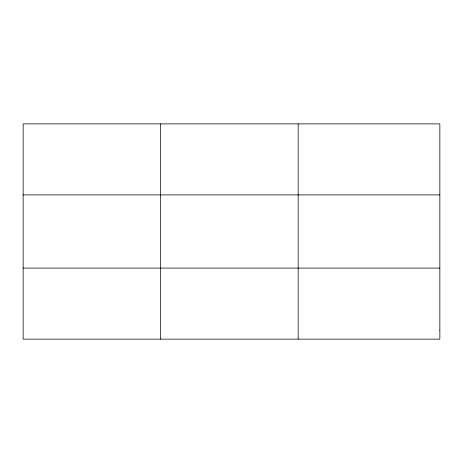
<?xml version="1.0" encoding="UTF-8"?>
<svg xmlns="http://www.w3.org/2000/svg" width="463" height="463" viewBox="0 0 463 463"><rect width="100%" height="100%" fill="white"/><g stroke="black" fill="none" stroke-linecap="round" stroke-linejoin="round"><path stroke-width="0.69" d="M160.661 339.124L160.661 123.876M298.172 339.124L298.172 123.876M23.15 194.906L439.85 194.906M23.15 268.094L439.85 268.094M439.85 330.246L439.85 339.124L23.15 339.124L23.15 123.876L439.85 123.876L439.85 330.246"/></g></svg>
